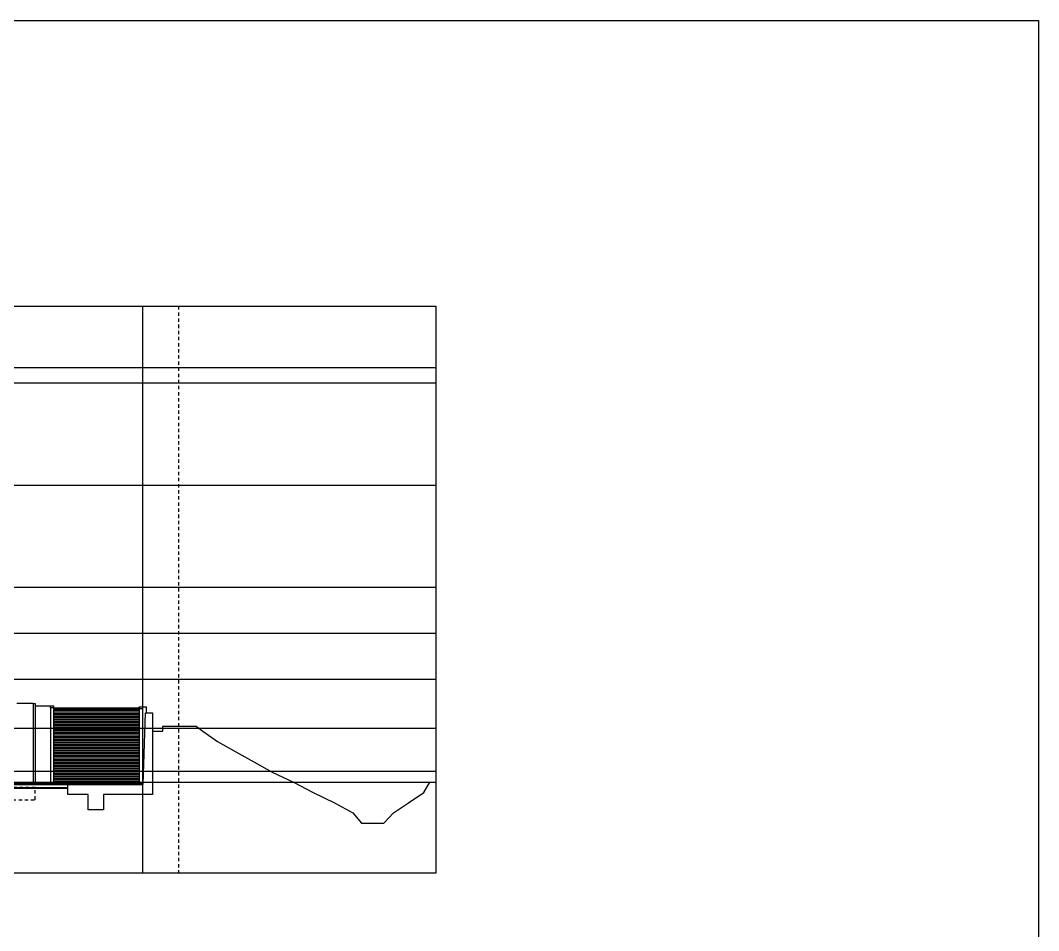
# Model space of a CAD drawing. Header units: millimetres. Extents: x -39468 to 212532, y -94717 to 83483.
# Drawn here: x 112860 to 212532, y -5617 to 83483 of the extents above; entities that cross this region are included whole.
import ezdxf

# ---------------------------------------------------------------- set-up
doc = ezdxf.new("R2010")
doc.units = ezdxf.units.MM
doc.header["$LTSCALE"] = 300
doc.header["$MEASUREMENT"] = 0
doc.linetypes.add('HID', pattern=[2, 1.1, -0.9])
doc.linetypes.add('주단면도-1$0$STD_CENTER', pattern=[66, 60, -2, 2, -2])
doc.layers.get('0').update_dxf_attribs({"linetype": 'CONTINUOUS'})
for name, color, linetype in [('7FIN', 5, 'CONTINUOUS'), ('A-ST-CONC', 2, 'CONTINUOUS'), ('HID', 7, 'HID'), ('주단면도-1$0$A-FIN-TYP1', 6, 'CONTINUOUS'), ('주단면도-1$0$A-SECT-ELEV', 8, 'CONTINUOUS'), ('주단면도-1$0$A-ST-AXIS-CEN', 252, '주단면도-1$0$STD_CENTER'), ('주단면도-1$0$A-ST-CONC', 2, 'CONTINUOUS')]:
    doc.layers.add(name, color=color, linetype=linetype)
doc.layers.add('Defpoint', color=161, linetype='CONTINUOUS', plot=False)

msp = doc.modelspace()

# ---------------------------------------------------------------- linework, layer by layer
msp.add_lwpolyline([(125800, 13900), (126800, 13900), (126800, 14400), (130057, 14400), (130729, 13900), (132141, 12900), (133953, 11900), (135702, 10900), (137494, 9900), (139598, 8900), (141508, 7900), (143599, 6900), (145397, 5900), (146261, 4900), (148432, 4900), (149391, 5900), (150837, 6900), (152340, 7900), (152929, 8900), (153521, 8900)])
at = {"layer": '7FIN'}
for points in [[(124893, 8717), (124863, 8770), (124777, 8770), (124738, 8700), (124623, 8700), (124583, 8770), (124497, 8770), (124458, 8700), (124342, 8700), (124303, 8770), (124217, 8770), (124178, 8700), (124062, 8700), (124023, 8770), (123937, 8770), (123898, 8700), (123783, 8700), (123743, 8770), (123657, 8770), (123618, 8700), (123503, 8700), (123463, 8770), (123377, 8770), (123338, 8700), (123222, 8700), (123183, 8770), (123097, 8770), (123058, 8700), (122942, 8700), (122903, 8770), (122817, 8770), (122778, 8700), (122663, 8700), (122623, 8770), (122537, 8770), (122498, 8700), (122383, 8700), (122343, 8770), (122257, 8770), (122218, 8700), (122102, 8700), (122063, 8770), (121977, 8770), (121938, 8700), (121822, 8700), (121783, 8770), (121697, 8770), (121658, 8700), (121543, 8700), (121503, 8770), (121417, 8770), (121378, 8700), (121263, 8700), (121223, 8770), (121137, 8770), (121098, 8700), (120982, 8700), (120943, 8770), (120857, 8770), (120818, 8700), (120702, 8700), (120663, 8770), (120577, 8770), (120538, 8700), (120423, 8700), (120383, 8770), (120297, 8770), (120258, 8700), (120143, 8700), (120103, 8770), (120017, 8770), (119978, 8700), (119862, 8700), (119823, 8770), (119737, 8770), (119698, 8700), (119582, 8700), (119543, 8770), (119457, 8770), (119418, 8700), (119303, 8700), (119263, 8770), (119177, 8770), (119138, 8700), (119023, 8700), (118983, 8770), (118897, 8770), (118858, 8700), (118742, 8700), (118703, 8770), (118617, 8770), (118578, 8700), (118462, 8700), (118423, 8770), (118337, 8770), (118298, 8700), (118183, 8700), (118143, 8770), (118057, 8770), (118018, 8700), (117903, 8700), (117863, 8770), (117777, 8770), (117738, 8700), (117622, 8700), (117583, 8770), (117497, 8770), (117458, 8700), (117342, 8700), (117303, 8770), (117217, 8770), (117178, 8700), (117063, 8700), (117023, 8770), (116937, 8770), (116898, 8700), (116783, 8700), (116743, 8770), (116657, 8770), (116618, 8700), (116502, 8700), (116463, 8770), (116377, 8770), (116338, 8700), (116222, 8700), (116183, 8770), (116097, 8770), (116058, 8700), (115943, 8700), (115903, 8770), (115817, 8770), (115778, 8700), (115663, 8700), (115623, 8770), (115537, 8770), (115498, 8700), (115382, 8700), (115343, 8770), (115257, 8770), (115218, 8700), (115102, 8700), (115063, 8770), (114977, 8770), (114938, 8700), (114823, 8700), (114783, 8770), (114697, 8770), (114658, 8700), (114543, 8700), (114503, 8770), (114417, 8770), (114378, 8700), (114263, 8700), (114223, 8770), (114137, 8770), (114098, 8700), (113983, 8700), (113943, 8770), (113857, 8770), (113818, 8700), (113702, 8700), (113663, 8770), (113577, 8770), (113538, 8700), (113422, 8700), (113383, 8770), (113297, 8770), (113258, 8700), (113143, 8700), (113103, 8770), (113017, 8770), (112978, 8700), (112863, 8700), (112823, 8770)], [(124893, 8728), (124867, 8775), (124774, 8775), (124734, 8705), (124626, 8705), (124587, 8775), (124494, 8775), (124454, 8705), (124346, 8705), (124307, 8775), (124214, 8775), (124174, 8705), (124066, 8705), (124027, 8775), (123934, 8775), (123894, 8705), (123786, 8705), (123747, 8775), (123654, 8775), (123614, 8705), (123506, 8705), (123467, 8775), (123374, 8775), (123334, 8705), (123226, 8705), (123187, 8775), (123094, 8775), (123054, 8705), (122946, 8705), (122907, 8775), (122814, 8775), (122774, 8705), (122666, 8705), (122627, 8775), (122534, 8775), (122494, 8705), (122386, 8705), (122347, 8775), (122254, 8775), (122214, 8705), (122106, 8705), (122067, 8775), (121974, 8775), (121934, 8705), (121826, 8705), (121787, 8775), (121693, 8775), (121654, 8705), (121546, 8705), (121507, 8775), (121413, 8775), (121374, 8705), (121266, 8705), (121227, 8775), (121133, 8775), (121094, 8705), (120986, 8705), (120947, 8775), (120853, 8775), (120814, 8705), (120706, 8705), (120667, 8775), (120573, 8775), (120534, 8705), (120426, 8705), (120387, 8775), (120293, 8775), (120254, 8705), (120146, 8705), (120107, 8775), (120013, 8775), (119974, 8705), (119866, 8705), (119827, 8775), (119733, 8775), (119694, 8705), (119586, 8705), (119547, 8775), (119453, 8775), (119414, 8705), (119306, 8705), (119267, 8775), (119173, 8775), (119134, 8705), (119026, 8705), (118987, 8775), (118893, 8775), (118854, 8705), (118746, 8705), (118707, 8775), (118613, 8775), (118574, 8705), (118466, 8705), (118427, 8775), (118333, 8775), (118294, 8705), (118186, 8705), (118147, 8775), (118053, 8775), (118014, 8705), (117906, 8705), (117867, 8775), (117773, 8775), (117734, 8705), (117626, 8705), (117587, 8775), (117493, 8775), (117454, 8705), (117346, 8705), (117307, 8775), (117213, 8775), (117174, 8705), (117066, 8705), (117027, 8775), (116933, 8775), (116894, 8705), (116786, 8705), (116747, 8775), (116653, 8775), (116614, 8705), (116506, 8705), (116467, 8775), (116373, 8775), (116334, 8705), (116226, 8705), (116187, 8775), (116093, 8775), (116054, 8705), (115946, 8705), (115907, 8775), (115813, 8775), (115774, 8705), (115666, 8705), (115627, 8775), (115533, 8775), (115494, 8705), (115386, 8705), (115347, 8775), (115253, 8775), (115214, 8705), (115106, 8705), (115067, 8775), (114973, 8775), (114934, 8705), (114826, 8705), (114787, 8775), (114693, 8775), (114654, 8705), (114546, 8705), (114507, 8775), (114413, 8775), (114374, 8705), (114266, 8705), (114227, 8775), (114133, 8775), (114094, 8705), (113986, 8705), (113947, 8775), (113853, 8775), (113814, 8705), (113706, 8705), (113667, 8775), (113573, 8775), (113534, 8705), (113426, 8705), (113387, 8775), (113293, 8775), (113254, 8705), (113146, 8705), (113107, 8775), (113013, 8775), (112974, 8705), (112866, 8705), (112827, 8775)]]:
    msp.add_lwpolyline(points, dxfattribs=at)
at = {"layer": 'A-ST-CONC'}
msp.add_lwpolyline([(124893, 8700), (125100, 15700), (125800, 15700), (125800, 8700), (125800, 7700), (124400, 7700), (121000, 7700), (121000, 6200), (119500, 6200), (119500, 7700), (117500, 7700), (117500, 8700), (124893, 8700)], dxfattribs=at)
at = {"layer": 'Defpoint'}
for points in [[(-39468, 83483), (212532, 83483), (212532, -94717), (-39468, -94717)], [(-39468, 83483), (212532, 83483), (212532, -94717), (-39468, -94717)], [(0, 55500), (153521, 55500), (153521, 0), (0, 0)]]:
    msp.add_lwpolyline(points, close=True, dxfattribs=at)
at = {"layer": 'HID'}
msp.add_line((128345, 55500), (128345, 0), dxfattribs=at)
msp.add_lwpolyline([(114300, 7200), (114300, 8400), (110300, 8400), (110300, 7200), (114300, 7200)], dxfattribs=at)
at = {"layer": '주단면도-1$0$A-FIN-TYP1'}
for p, q in [((100100, 8340), (117500, 8340)), ((124500, 8900), (124500, 8775))]:
    msp.add_line(p, q, dxfattribs=at)
for points in [[(91820, 8900), (124500, 8900)], [(111900, 8775), (124895, 8775)]]:
    msp.add_lwpolyline(points, dxfattribs=at)
at = {"layer": '주단면도-1$0$A-SECT-ELEV'}
for p, q in [((0, 49500), (153521, 49500)), ((114100, 16600), (114300, 16600)), ((114100, 16600), (114100, 8900)), ((114300, 16600), (114300, 8900)), ((114300, 16400), (115800, 16400)), ((115800, 16200), (115800, 8900)), ((116100, 16200), (124500, 16200)), ((116100, 16200), (116100, 8900)), ((116100, 16200), (124500, 16200)), ((116100, 16100), (124500, 16100)), ((116100, 15950), (124500, 15950)), ((124500, 16200), (124500, 8900)), ((124800, 16200), (124800, 10900)), ((125200, 15700), (125200, 16300)), ((116100, 15800), (124500, 15800)), ((116100, 15650), (124500, 15650)), ((116100, 15500), (124500, 15500)), ((116100, 15350), (124500, 15350)), ((116100, 15200), (124500, 15200)), ((116100, 15050), (124500, 15050)), ((116100, 14900), (124500, 14900)), ((116100, 14750), (124500, 14750)), ((116100, 14600), (124500, 14600)), ((116100, 14450), (124500, 14450)), ((116100, 14300), (124500, 14300)), ((116100, 14150), (124500, 14150)), ((116100, 14000), (124500, 14000)), ((116100, 13850), (124500, 13850)), ((116100, 13700), (124500, 13700)), ((116100, 13550), (124500, 13550)), ((116100, 13400), (124500, 13400)), ((116100, 13250), (124500, 13250)), ((116100, 13100), (124500, 13100)), ((116100, 12950), (124500, 12950)), ((116100, 12800), (124500, 12800)), ((116100, 12650), (124500, 12650)), ((116100, 12500), (124500, 12500)), ((116100, 12350), (124500, 12350)), ((116100, 12200), (124500, 12200)), ((116100, 12050), (124500, 12050)), ((116100, 11900), (124500, 11900)), ((116100, 11750), (124500, 11750)), ((116100, 11600), (124500, 11600)), ((116100, 11450), (124500, 11450)), ((116100, 11300), (124500, 11300)), ((116100, 11150), (124500, 11150)), ((116100, 11000), (124500, 11000)), ((116100, 10850), (124500, 10850)), ((116100, 10700), (124500, 10700)), ((116100, 10550), (124500, 10550)), ((116100, 10400), (124500, 10400)), ((116100, 10250), (124500, 10250)), ((116100, 10100), (124500, 10100)), ((116100, 9950), (124500, 9950)), ((116100, 9800), (124500, 9800)), ((116100, 9650), (124500, 9650)), ((116100, 9500), (124500, 9500)), ((116100, 9350), (124500, 9350)), ((116100, 9200), (124500, 9200)), ((116100, 9050), (124500, 9050))]:
    msp.add_line(p, q, dxfattribs=at)
for points in [[(114100, 16600), (112500, 16600)], [(124800, 16300), (125200, 16300)]]:
    msp.add_lwpolyline(points, dxfattribs=at)
for points in [[(115800, 16400), (116100, 16400), (116100, 16200), (115800, 16200)], [(124500, 16300), (124800, 16300), (124800, 16100), (124500, 16100)]]:
    msp.add_lwpolyline(points, close=True, dxfattribs=at)
at = {"layer": '주단면도-1$0$A-ST-AXIS-CEN', "linetype": 'Continuous'}
for p, q in [((124800, 55500), (124800, 0)), ((0, 48000), (153521, 48000)), ((0, 38000), (153521, 38000)), ((0, 28000), (153521, 28000)), ((0, 23500), (153521, 23500)), ((0, 19000), (153521, 19000)), ((0, 14200), (153521, 14200)), ((0, 10000), (153521, 10000)), ((0, 8900), (153521, 8900))]:
    msp.add_line(p, q, dxfattribs=at)
at = {"layer": '주단면도-1$0$A-ST-CONC'}
for p, q in [((84700, 8400), (117500, 8400)), ((91820, 8700), (117500, 8700))]:
    msp.add_line(p, q, dxfattribs=at)

doc.saveas('drawing.dxf')
